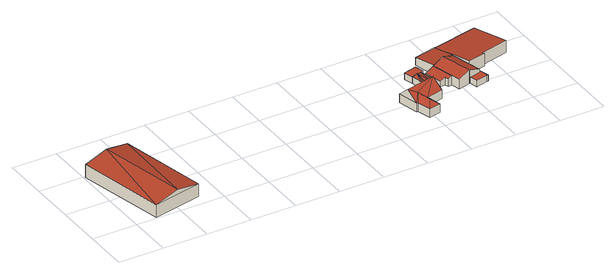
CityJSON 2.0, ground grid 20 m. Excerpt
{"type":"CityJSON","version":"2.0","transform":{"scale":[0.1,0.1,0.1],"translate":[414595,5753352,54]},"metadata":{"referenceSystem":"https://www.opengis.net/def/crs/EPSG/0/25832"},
"CityObjects":{
"building1":{"type":"Building","attributes":{"Gemeindeschluessel":"05515000","Geometrietyp2DReferenz":"3000","function":"31001_2700","roofType":"3100","measuredHeight":8.06},"geometry":[{"type":"Solid","lod":"2","boundaries":[[[[0,1,2,3]],[[4,5,1,0]],[[6,7,5,4]],[[3,2,7,6]],[[0,8,4]],[[6,9,3]],[[8,0,3]],[[3,9,8]],[[4,8,9]],[[9,6,4]],[[1,5,7,2]]]],"semantics":{"surfaces":[{"type":"WallSurface"},{"type":"RoofSurface"},{"type":"GroundSurface"}],"values":[[0,0,0,0,0,0,1,1,1,1,2]]}}]},
"building2":{"type":"Building","attributes":{"Gemeindeschluessel":"05515000","Geometrietyp2DReferenz":"3000","function":"31001_1000","roofType":"5000","measuredHeight":7.98},"address":[{"country":"Germany","locality":"Münster","thoroughfareNumber":"7a","thoroughfareName":"Berdel"},{"country":"Germany","locality":"Münster","thoroughfareNumber":"7b","thoroughfareName":"Berdel"}],"geometry":[{"type":"Solid","lod":"2","boundaries":[[[[10,11,12,13]],[[14,15,11,10]],[[16,17,15,14]],[[18,19,17,16]],[[20,21,19,18]],[[22,23,21,20]],[[24,25,23,22]],[[26,27,25,24]],[[13,12,27,26]],[[14,28,16]],[[28,29,16]],[[24,22,29]],[[30,24,29]],[[30,29,28]],[[29,22,20,31]],[[20,18,31]],[[31,18,16,29]],[[32,13,26,30,28]],[[32,10,13]],[[32,28,14,10]],[[30,26,24]],[[11,15,17,19,21,23,25,27,12]]]],"semantics":{"surfaces":[{"type":"WallSurface"},{"type":"RoofSurface"},{"type":"GroundSurface"}],"values":[[0,0,0,0,0,0,0,0,0,1,1,1,1,1,1,1,1,1,0,0,0,2]]}}]},
"building3":{"type":"Building","attributes":{"Gemeindeschluessel":"05515000","Geometrietyp2DReferenz":"3000","function":"51009_1610","roofType":"2100","measuredHeight":3.88},"geometry":[{"type":"Solid","lod":"2","boundaries":[[[[33,34,35,36]],[[37,38,34,33]],[[39,40,38,37]],[[41,42,40,39]],[[43,44,42,41]],[[45,46,44,43]],[[36,35,46,45]],[[43,41,39,37,33,36,45]],[[34,38,40,42,44,46,35]]]],"semantics":{"surfaces":[{"type":"WallSurface"},{"type":"RoofSurface"},{"type":"GroundSurface"}],"values":[[0,0,0,0,0,0,0,1,2]]}}]},
"building4":{"type":"Building","attributes":{"Gemeindeschluessel":"05515000","Geometrietyp2DReferenz":"3000","function":"31001_1310","roofType":"5000","measuredHeight":3.4},"geometry":[{"type":"Solid","lod":"2","boundaries":[[[[47,48,49,50]],[[51,52,48,47]],[[53,54,52,51]],[[55,56,54,53]],[[57,58,56,55]],[[59,60,58,57]],[[50,49,60,59]],[[61,51,47]],[[47,62,61]],[[55,53,61]],[[55,61,62]],[[57,55,62]],[[59,57,62]],[[62,50,59]],[[51,61,53]],[[50,62,47]],[[48,52,54,56,58,60,49]]]],"semantics":{"surfaces":[{"type":"WallSurface"},{"type":"RoofSurface"},{"type":"GroundSurface"}],"values":[[0,0,0,0,0,0,0,1,1,1,1,1,1,1,0,0,2]]}}]},
"building5":{"type":"Building","attributes":{"Gemeindeschluessel":"05515000","Geometrietyp2DReferenz":"3000","function":"31001_2460","roofType":"9999","measuredHeight":3},"geometry":[{"type":"Solid","lod":"2","boundaries":[[[[63,64,65,66,67]],[[65,68,49,66]],[[64,69,68,65]],[[63,70,69,64]],[[67,48,70,63]],[[66,49,48,67]],[[68,69,70,48,49]]]],"semantics":{"surfaces":[{"type":"RoofSurface"},{"type":"WallSurface"},{"type":"GroundSurface"}],"values":[[0,1,1,1,1,1,2]]}}]},
"building6":{"type":"Building","attributes":{"Gemeindeschluessel":"05515000","Geometrietyp2DReferenz":"3000","function":"31001_2700"},"children":["building6-1","building6-2"]},
"building6-1":{"type":"BuildingPart","attributes":{"roofType":"3100","measuredHeight":6.15},"parents":["building6"],"geometry":[{"type":"Solid","lod":"2","boundaries":[[[[71,72,73,74]],[[75,76,72,71]],[[77,78,76,75]],[[79,80,78,77]],[[81,82,80,79]],[[83,84,82,81]],[[85,86,84,83]],[[87,88,86,85]],[[89,90,88,87]],[[83,81,79,77,75,71,85]],[[74,89,87,85,71]],[[73,72,76,78,80,82,84,86,88,90]],[[73,90,89,74]]]],"semantics":{"surfaces":[{"type":"WallSurface"},{"type":"RoofSurface"},{"type":"GroundSurface"},{"type":"ClosureSurface"}],"values":[[0,0,0,0,0,0,0,0,0,1,1,2,3]]}}]},
"building6-2":{"type":"BuildingPart","attributes":{"roofType":"2100","measuredHeight":4.18},"parents":["building6"],"geometry":[{"type":"Solid","lod":"2","boundaries":[[[[91,92,90,89]],[[93,94,92,91]],[[95,96,94,93]],[[97,98,96,95]],[[99,100,98,97]],[[74,73,100,99]],[[97,95,93,91,89,74,99]],[[90,92,94,96,98,100,73]],[[73,74,89,90]]]],"semantics":{"surfaces":[{"type":"WallSurface"},{"type":"RoofSurface"},{"type":"GroundSurface"},{"type":"ClosureSurface"}],"values":[[0,0,0,0,0,0,1,2,3]]}}]},
"building7":{"type":"Building","attributes":{"Gemeindeschluessel":"05515000","Geometrietyp2DReferenz":"3000","function":"31001_2460","roofType":"1000","measuredHeight":2.77},"geometry":[{"type":"Solid","lod":"2","boundaries":[[[[101,102,103,104]],[[105,106,102,101]],[[107,108,106,105]],[[109,110,108,107]],[[111,112,110,109]],[[113,114,112,111]],[[115,116,114,113]],[[104,103,116,115]],[[113,111,109,107,105,101,104,115]],[[102,106,108,110,112,114,116,103]]]],"semantics":{"surfaces":[{"type":"WallSurface"},{"type":"RoofSurface"},{"type":"GroundSurface"}],"values":[[0,0,0,0,0,0,0,0,1,2]]}}]},
"building8":{"type":"Building","attributes":{"Gemeindeschluessel":"05515000","Geometrietyp2DReferenz":"3000","function":"31001_2700"},"children":["building8-1","building8-2"]},
"building8-1":{"type":"BuildingPart","attributes":{"roofType":"2100","measuredHeight":4.67},"parents":["building8"],"geometry":[{"type":"Solid","lod":"2","boundaries":[[[[117,118,119,120]],[[121,122,118,117]],[[123,124,125,122,121]],[[117,120,126,123,121]],[[119,118,122,125]],[[124,123,126]],[[125,124,126,120,119]]]],"semantics":{"surfaces":[{"type":"WallSurface"},{"type":"RoofSurface"},{"type":"GroundSurface"},{"type":"ClosureSurface"}],"values":[[0,0,0,1,2,0,3]]}}]},
"building8-2":{"type":"BuildingPart","attributes":{"roofType":"2100","measuredHeight":5.76},"parents":["building8"],"geometry":[{"type":"Solid","lod":"2","boundaries":[[[[127,128,125,124]],[[129,130,128,127]],[[131,132,130,129]],[[133,134,132,131]],[[135,136,134,133]],[[137,120,119,136,135]],[[133,131,129,127,124,126,137,135]],[[125,128,130,132,134,136,119]],[[120,137,126]],[[125,119,120,126,124]]]],"semantics":{"surfaces":[{"type":"WallSurface"},{"type":"RoofSurface"},{"type":"GroundSurface"},{"type":"ClosureSurface"}],"values":[[0,0,0,0,0,0,1,2,0,3]]}}]}
},
"vertices":[
[313,51,60],[313,51,2],[228,445,2],[228,445,60],[94,3,60],[94,3,2],[9,397,60],[9,397,2],[204,27,83],[118,421,83],
[1463,260,45],[1463,260,6],[1463,261,6],[1463,261,45],[1486,167,45],[1486,167,6],[1413,149,45],[1413,149,6],[1429,86,45],[1429,86,6],[1375,73,45],[1375,73,6],[1360,136,45],[1360,136,6],[1354,134,45],[1354,134,6],[1331,229,45],[1331,229,6],[1475,214,86],[1380,169,68],[1342,182,86],[1395,106,68],[1463,260,46],
[1463,261,42],[1463,261,5],[1463,260,5],[1463,260,44],[1460,275,29],[1460,275,5],[1468,277,29],[1468,277,5],[1471,275,31],[1471,275,5],[1475,272,35],[1475,272,5],[1478,263,44],[1478,263,5],
[1495,336,33],[1495,336,4],[1448,324,4],[1448,324,33],[1511,271,33],[1511,271,4],[1478,263,33],[1478,263,4],[1475,272,33],[1475,272,4],[1468,277,33],[1468,277,4],[1460,275,33],[1460,275,4],[1489,266,38],[1473,331,38],
[1505,339,34],[1495,380,34],[1437,365,34],[1448,324,34],[1495,336,34],[1437,365,4],[1495,380,4],[1505,339,4],
[1601,348,65],[1601,348,3],[1549,336,3],[1549,336,45],[1654,360,45],[1654,360,3],[1677,274,45],[1677,274,3],[1690,224,45],[1690,224,3],[1691,223,45],[1691,223,3],[1641,211,63],[1641,211,3],[1638,210,65],[1638,210,3],[1584,198,45],[1584,198,3],[1574,237,45],[1574,237,3],
[1574,238,45],[1574,238,3],[1556,233,38],[1556,233,3],[1551,251,38],[1551,251,3],[1528,245,29],[1528,245,3],[1508,326,29],[1508,326,3],
[1641,211,32],[1641,211,4],[1650,173,4],[1650,173,32],[1691,223,32],[1691,223,4],[1690,224,32],[1690,224,4],[1698,226,32],[1698,226,4],[1708,186,32],[1708,186,4],[1702,185,32],[1702,185,4],[1702,186,32],[1702,186,4],
[1549,336,48],[1549,336,2],[1654,360,2],[1654,360,48],[1528,434,38],[1528,434,2],[1628,456,38],[1628,456,37],[1628,456,2],[1637,422,41],
[1834,501,38],[1834,501,2],[1877,331,58],[1877,331,2],[1752,301,58],[1752,301,2],[1754,292,59],[1754,292,2],[1677,274,59],[1677,274,2],[1654,360,49]
]}
